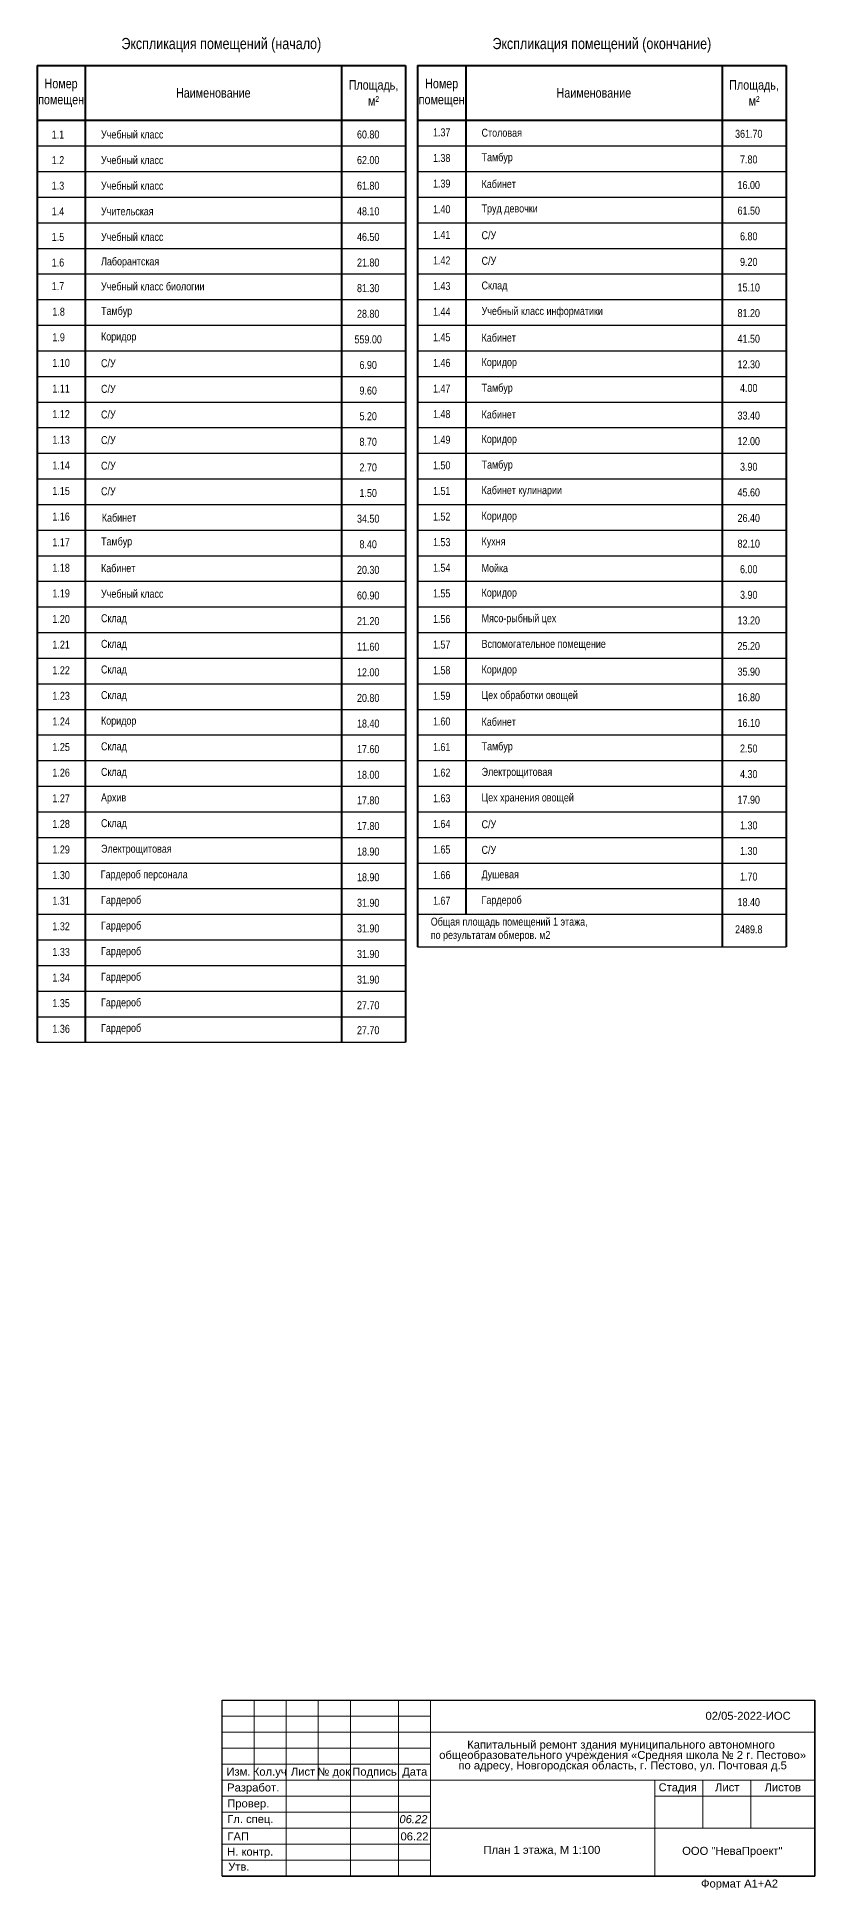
# Model space of a CAD drawing. Header units: metres. Extents: x 0 to 126, y 0 to 58.
# Drawn here: x 101.4 to 125.7, y 0.1 to 58 of the extents above; entities that cross this region are included whole.
import ezdxf
from ezdxf.enums import TextEntityAlignment as Align

# ---------------------------------------------------------------- set-up
doc = ezdxf.new("R2010")
doc.units = ezdxf.units.M
doc.linetypes.add('DGN Style 3', pattern=[499.525246, 356.803747, -142.721499])
doc.layers.add('Level 63', color=7, linetype='Continuous', lineweight=0)
for name, color, linetype in [('YOLO_STAMP', 1, 'Continuous'), ('YOLO_TABLE', 1, 'Continuous'), ('размеры оси', 163, 'Continuous')]:
    doc.layers.add(name, color=color, linetype=linetype)
doc.styles.add('_ТАБЛИЧНЫЙ(1-100)', font='arial.ttf', dxfattribs={"width": 0.8, "height": 300})
doc.styles.add('_ТЕКСТОВЫЙ', font='arial.ttf', dxfattribs={"width": 0.8})
doc.styles.add('Arial', font='ariali.ttf')
doc.styles.add('GOST 2.304', font='cs_gost2304.shx')
doc.styles.add('Style-Arial', font='arial.ttf')

msp = doc.modelspace()

# ---------------------------------------------------------------- linework, layer by layer
at = {"color": 0, "linetype": 'ByBlock', "lineweight": 40}
for p, q in [((101.395245, 57.084006), (112.895245, 57.084006)), ((101.395245, 57.084006), (101.395245, 26.571579)), ((102.895245, 57.084006), (102.895245, 26.571579)), ((110.895245, 57.084006), (110.895245, 26.571579)), ((112.895245, 57.084006), (112.895245, 26.571579)), ((113.273037, 57.084006), (124.773037, 57.084006)), ((113.273037, 57.084006), (113.273037, 29.555617)), ((114.773037, 57.084006), (114.773037, 30.571579)), ((122.773037, 57.084006), (122.773037, 29.555617)), ((124.773037, 57.084006), (124.773037, 29.555617)), ((101.395245, 55.371579), (112.895245, 55.371579)), ((113.273037, 55.371579), (124.773037, 55.371579))]:
    msp.add_line(p, q, dxfattribs=at)
at = {"color": 0, "linetype": 'ByBlock', "lineweight": -2}
for p, q in [((101.395245, 54.571579), (112.895245, 54.571579)), ((113.273037, 54.571579), (124.773037, 54.571579)), ((101.395245, 53.771579), (112.895245, 53.771579)), ((113.273037, 53.771579), (124.773037, 53.771579)), ((101.395245, 52.971579), (112.895245, 52.971579)), ((113.273037, 52.971579), (124.773037, 52.971579)), ((101.395245, 52.171579), (112.895245, 52.171579)), ((113.273037, 52.171579), (124.773037, 52.171579)), ((101.395245, 51.371579), (112.895245, 51.371579)), ((113.273037, 51.371579), (124.773037, 51.371579)), ((101.395245, 50.571579), (112.895245, 50.571579)), ((113.273037, 50.571579), (124.773037, 50.571579)), ((101.395245, 49.771579), (112.895245, 49.771579)), ((113.273037, 49.771579), (124.773037, 49.771579)), ((101.395245, 48.971579), (112.895245, 48.971579)), ((113.273037, 48.971579), (124.773037, 48.971579)), ((101.395245, 48.171579), (112.895245, 48.171579)), ((113.273037, 48.171579), (124.773037, 48.171579)), ((101.395245, 47.371579), (112.895245, 47.371579)), ((113.273037, 47.371579), (124.773037, 47.371579)), ((101.395245, 46.571579), (112.895245, 46.571579)), ((113.273037, 46.571579), (124.773037, 46.571579)), ((101.395245, 45.771579), (112.895245, 45.771579)), ((113.273037, 45.771579), (124.773037, 45.771579)), ((101.395245, 44.971579), (112.895245, 44.971579)), ((113.273037, 44.971579), (124.773037, 44.971579)), ((101.395245, 44.171579), (112.895245, 44.171579)), ((113.273037, 44.171579), (124.773037, 44.171579)), ((101.395245, 43.371579), (112.895245, 43.371579)), ((113.273037, 43.371579), (124.773037, 43.371579)), ((101.395245, 42.571579), (112.895245, 42.571579)), ((113.273037, 42.571579), (124.773037, 42.571579)), ((101.395245, 41.771579), (112.895245, 41.771579)), ((113.273037, 41.771579), (124.773037, 41.771579)), ((101.395245, 40.971579), (112.895245, 40.971579)), ((113.273037, 40.971579), (124.773037, 40.971579)), ((101.395245, 40.171579), (112.895245, 40.171579)), ((113.273037, 40.171579), (124.773037, 40.171579)), ((101.395245, 39.371579), (112.895245, 39.371579)), ((113.273037, 39.371579), (124.773037, 39.371579)), ((101.395245, 38.571579), (112.895245, 38.571579)), ((113.273037, 38.571579), (124.773037, 38.571579)), ((101.395245, 37.771579), (112.895245, 37.771579)), ((113.273037, 37.771579), (124.773037, 37.771579)), ((101.395245, 36.971579), (112.895245, 36.971579)), ((113.273037, 36.971579), (124.773037, 36.971579)), ((101.395245, 36.171579), (112.895245, 36.171579)), ((113.273037, 36.171579), (124.773037, 36.171579)), ((101.395245, 35.371579), (112.895245, 35.371579)), ((113.273037, 35.371579), (124.773037, 35.371579)), ((101.395245, 34.571579), (112.895245, 34.571579)), ((113.273037, 34.571579), (124.773037, 34.571579)), ((101.395245, 33.771579), (112.895245, 33.771579)), ((113.273037, 33.771579), (124.773037, 33.771579)), ((101.395245, 32.971579), (112.895245, 32.971579)), ((113.273037, 32.971579), (124.773037, 32.971579)), ((101.395245, 32.171579), (112.895245, 32.171579)), ((113.273037, 32.171579), (124.773037, 32.171579)), ((101.395245, 31.371579), (112.895245, 31.371579)), ((113.273037, 31.371579), (124.773037, 31.371579)), ((101.395245, 30.571579), (112.895245, 30.571579)), ((113.273037, 30.571579), (124.773037, 30.571579)), ((101.395245, 29.771579), (112.895245, 29.771579)), ((101.395245, 28.971579), (112.895245, 28.971579)), ((101.395245, 28.171579), (112.895245, 28.171579)), ((101.395245, 27.371579), (112.895245, 27.371579))]:
    msp.add_line(p, q, dxfattribs=at)
for p, q in [((125.672115, 0.526369), (125.672115, 6.026369)), ((107.172115, 0.526369), (125.672115, 0.526369))]:
    msp.add_line(p, q)
at = {"layer": 'Level 63', "color": 7, "linetype": 'Continuous', "lineweight": 13}
for p, q in [((107.172115, 6.026369), (125.672115, 6.026369)), ((107.172115, 6.026369), (107.172115, 0.526369)), ((108.172115, 6.026369), (108.172115, 3.526369)), ((109.172115, 6.026369), (109.172115, 0.526369)), ((110.172115, 6.026369), (110.172115, 3.526369)), ((111.172115, 6.026369), (111.172115, 0.526369)), ((112.672115, 6.026369), (112.672115, 0.526369)), ((113.672115, 6.026369), (113.672115, 0.526369)), ((113.672115, 5.026369), (125.672115, 5.026369)), ((107.172115, 4.026369), (113.672115, 4.026369)), ((107.172115, 3.526369), (113.672115, 3.526369)), ((113.672115, 3.526369), (125.672115, 3.526369)), ((120.672115, 3.026369), (125.672115, 3.026369)), ((113.672115, 2.026369), (125.672115, 2.026369))]:
    msp.add_line(p, q, dxfattribs=at)
at = {"layer": 'Level 63', "color": 7, "linetype": 'Continuous', "lineweight": 0}
for p, q in [((107.172115, 5.526369), (113.672115, 5.526369)), ((107.172115, 5.026369), (113.672115, 5.026369)), ((107.172115, 4.526369), (113.672115, 4.526369)), ((107.172115, 3.026369), (113.672115, 3.026369)), ((107.172115, 2.526369), (113.672115, 2.526369)), ((107.172115, 2.026369), (113.672115, 2.026369)), ((107.172115, 1.526369), (113.672115, 1.526369)), ((107.172115, 1.026369), (113.672115, 1.026369))]:
    msp.add_line(p, q, dxfattribs=at)
at = {"layer": 'Level 63', "color": 7, "linetype": 'Continuous', "lineweight": 13, "flags": 128}
for points in [[(120.672115, 3.526369), (120.672115, 0.526369)], [(122.172115, 3.526369), (122.172115, 2.026369)], [(123.672115, 3.526369), (123.672115, 2.026369)]]:
    msp.add_lwpolyline(points, dxfattribs=at)
at = {"layer": 'YOLO_STAMP'}
msp.add_lwpolyline([(107.172115, 6.026369), (125.672115, 6.026369), (125.672115, 0.526369), (107.172115, 0.526369)], close=True, dxfattribs=at)
at = {"layer": 'YOLO_TABLE'}
for points in [[(101.395245, 26.571579), (112.895245, 26.571579), (112.895245, 57.084006), (101.395245, 57.084006)], [(113.273037, 29.555617), (124.773037, 29.555617), (124.773037, 57.084006), (113.273037, 57.084006)]]:
    msp.add_lwpolyline(points, close=True, dxfattribs=at)
at = {"layer": 'размеры оси', "color": 7, "lineweight": 30}
for p, q in [((113.273037, 29.555617), (124.773037, 29.555617)), ((101.395245, 26.571579), (112.895245, 26.571579))]:
    msp.add_line(p, q, dxfattribs=at)

# ---------------------------------------------------------------- texts
at = {"color": 7, "linetype": 'Continuous', "lineweight": 0, "style": 'Style-Arial'}
msp.add_text('02/05-2022-ИОС', height=0.25, dxfattribs=at).set_placement((122.257989, 5.660277), align=Align.TOP_LEFT)
at = {"color": 18, "linetype": 'Continuous', "lineweight": 13, "true_color": 0x000000, "style": 'Arial'}
msp.add_text('06.22', height=0.25, dxfattribs=at).set_placement((113.140389, 2.430844), align=Align.TOP_CENTER)
at = {"color": 0, "linetype": 'ByBlock', "lineweight": -2, "attachment_point": 5}
for s, insert, char_height, width, style in [('Экспликация помещений (начало)', (107.145245, 57.717339), 0.35, 10.9, '_ТЕКСТОВЫЙ'), ('Экспликация помещений (окончание)', (119.023037, 57.717339), 0.35, 10.9, '_ТЕКСТОВЫЙ'), ('Номер помещен', (102.145245, 56.227793), 0.3, 1.3, '_ТАБЛИЧНЫЙ(1-100)'), ('Наименование', (106.895245, 56.227793), 0.3, 7.8, '_ТАБЛИЧНЫЙ(1-100)'), ('Площадь, м²', (111.895245, 56.227793), 0.3, 1.8, '_ТАБЛИЧНЫЙ(1-100)'), ('Номер помещен', (114.023037, 56.227793), 0.3, 1.3, '_ТАБЛИЧНЫЙ(1-100)'), ('Наименование', (118.773037, 56.227793), 0.3, 7.8, '_ТАБЛИЧНЫЙ(1-100)'), ('Площадь, м²', (123.773037, 56.227793), 0.3, 1.8, '_ТАБЛИЧНЫЙ(1-100)'), ('1.1', (102.047602, 54.928039), 0.25, 7.8, '_ТАБЛИЧНЫЙ(1-100)'), ('\\pxql;Учебный класс', (109.813862, 54.928039), 0.25, 12.84589456, '_ТАБЛИЧНЫЙ(1-100)'), ('60.80', (111.729169, 54.928039), 0.25, 7.8, '_ТАБЛИЧНЫЙ(1-100)'), ('\\pxql;1.37', (117.651316, 54.993351), 0.25, 7.8, '_ТАБЛИЧНЫЙ(1-100)'), ('\\pxql;Столовая', (121.691655, 54.981895), 0.25, 12.84589456, '_ТАБЛИЧНЫЙ(1-100)'), ('361.70', (123.606961, 54.948031), 0.25, 7.8, '_ТАБЛИЧНЫЙ(1-100)'), ('1.2', (102.047602, 54.128039), 0.25, 7.8, '_ТАБЛИЧНЫЙ(1-100)'), ('\\pxql;Учебный класс', (109.813862, 54.128039), 0.25, 12.84589456, '_ТАБЛИЧНЫЙ(1-100)'), ('62.00', (111.729169, 54.128039), 0.25, 7.8, '_ТАБЛИЧНЫЙ(1-100)'), ('\\pxql;1.38', (117.651316, 54.193351), 0.25, 7.8, '_ТАБЛИЧНЫЙ(1-100)'), ('\\pxql;Тамбур', (121.691655, 54.181895), 0.25, 12.84589456, '_ТАБЛИЧНЫЙ(1-100)'), ('7.80', (123.606961, 54.148031), 0.25, 7.8, '_ТАБЛИЧНЫЙ(1-100)'), ('1.3', (102.047602, 53.328039), 0.25, 7.8, '_ТАБЛИЧНЫЙ(1-100)'), ('\\pxql;Учебный класс', (109.813862, 53.328039), 0.25, 12.84589456, '_ТАБЛИЧНЫЙ(1-100)'), ('61.80', (111.729169, 53.328039), 0.25, 7.8, '_ТАБЛИЧНЫЙ(1-100)'), ('\\pxql;1.39', (117.651316, 53.393351), 0.25, 7.8, '_ТАБЛИЧНЫЙ(1-100)'), ('\\pxql;Кабинет', (121.691655, 53.381895), 0.25, 12.84589456, '_ТАБЛИЧНЫЙ(1-100)'), ('16.00', (123.606961, 53.348031), 0.25, 7.8, '_ТАБЛИЧНЫЙ(1-100)'), ('\\pxql;1.40', (117.651316, 52.593351), 0.25, 7.8, '_ТАБЛИЧНЫЙ(1-100)'), ('\\pxql;Труд девочки', (121.691655, 52.581895), 0.25, 12.84589456, '_ТАБЛИЧНЫЙ(1-100)'), ('61.50', (123.606961, 52.548031), 0.25, 7.8, '_ТАБЛИЧНЫЙ(1-100)'), ('1.4', (102.047602, 52.528039), 0.25, 7.8, '_ТАБЛИЧНЫЙ(1-100)'), ('\\pxql;Учительская', (109.813862, 52.528039), 0.25, 12.84589456, '_ТАБЛИЧНЫЙ(1-100)'), ('48.10', (111.729169, 52.528039), 0.25, 7.8, '_ТАБЛИЧНЫЙ(1-100)'), ('1.5', (102.047602, 51.728039), 0.25, 7.8, '_ТАБЛИЧНЫЙ(1-100)'), ('\\pxql;Учебный класс', (109.813862, 51.728039), 0.25, 12.84589456, '_ТАБЛИЧНЫЙ(1-100)'), ('46.50', (111.729169, 51.728039), 0.25, 7.8, '_ТАБЛИЧНЫЙ(1-100)'), ('\\pxql;1.41', (117.651316, 51.793351), 0.25, 7.8, '_ТАБЛИЧНЫЙ(1-100)'), ('\\pxql;С/У', (121.691655, 51.781895), 0.25, 12.84589456, '_ТАБЛИЧНЫЙ(1-100)'), ('6.80', (123.606961, 51.748031), 0.25, 7.8, '_ТАБЛИЧНЫЙ(1-100)'), ('1.6', (102.047602, 50.928039), 0.25, 7.8, '_ТАБЛИЧНЫЙ(1-100)'), ('\\pxql;Лаборантская', (109.813862, 50.928039), 0.25, 12.84589456, '_ТАБЛИЧНЫЙ(1-100)'), ('21.80', (111.729169, 50.928039), 0.25, 7.8, '_ТАБЛИЧНЫЙ(1-100)'), ('\\pxql;1.42', (117.651316, 50.993351), 0.25, 7.8, '_ТАБЛИЧНЫЙ(1-100)'), ('\\pxql;С/У', (121.691655, 50.981895), 0.25, 12.84589456, '_ТАБЛИЧНЫЙ(1-100)'), ('9.20', (123.606961, 50.948031), 0.25, 7.8, '_ТАБЛИЧНЫЙ(1-100)'), ('1.7', (102.047602, 50.193351), 0.25, 7.8, '_ТАБЛИЧНЫЙ(1-100)'), ('\\pxql;Учебный класс биологии', (109.813862, 50.181895), 0.25, 12.84589456, '_ТАБЛИЧНЫЙ(1-100)'), ('81.30', (111.729169, 50.128039), 0.25, 7.8, '_ТАБЛИЧНЫЙ(1-100)'), ('\\pxql;1.43', (117.651316, 50.193351), 0.25, 7.8, '_ТАБЛИЧНЫЙ(1-100)'), ('\\pxql;Склад', (121.691655, 50.177877), 0.25, 12.84589456, '_ТАБЛИЧНЫЙ(1-100)'), ('15.10', (123.606961, 50.148031), 0.25, 7.8, '_ТАБЛИЧНЫЙ(1-100)'), ('\\pxql;1.8', (105.773524, 49.393351), 0.25, 7.8, '_ТАБЛИЧНЫЙ(1-100)'), ('\\pxql;Тамбур', (109.813862, 49.381895), 0.25, 12.84589456, '_ТАБЛИЧНЫЙ(1-100)'), ('28.80', (111.729169, 49.328039), 0.25, 7.8, '_ТАБЛИЧНЫЙ(1-100)'), ('\\pxql;1.44', (117.651316, 49.393351), 0.25, 7.8, '_ТАБЛИЧНЫЙ(1-100)'), ('\\pxql;Учебный класс информатики', (121.691655, 49.377877), 0.25, 12.84589456, '_ТАБЛИЧНЫЙ(1-100)'), ('81.20', (123.606961, 49.348031), 0.25, 7.8, '_ТАБЛИЧНЫЙ(1-100)'), ('\\pxql;1.9', (105.773524, 48.593351), 0.25, 7.8, '_ТАБЛИЧНЫЙ(1-100)'), ('\\pxql;Коридор', (107.14308, 48.581895), 0.25, 7.50432998, '_ТАБЛИЧНЫЙ(1-100)'), ('559.00', (111.729169, 48.528039), 0.25, 7.8, '_ТАБЛИЧНЫЙ(1-100)'), ('\\pxql;1.45', (117.651316, 48.593351), 0.25, 7.8, '_ТАБЛИЧНЫЙ(1-100)'), ('\\pxql;Кабинет', (121.691655, 48.581895), 0.25, 12.84589456, '_ТАБЛИЧНЫЙ(1-100)'), ('41.50', (123.606961, 48.548031), 0.25, 7.8, '_ТАБЛИЧНЫЙ(1-100)'), ('\\pxql;1.10', (105.773524, 47.793351), 0.25, 7.8, '_ТАБЛИЧНЫЙ(1-100)'), ('\\pxql;С/У', (109.813862, 47.781895), 0.25, 12.84589456, '_ТАБЛИЧНЫЙ(1-100)'), ('6.90', (111.729169, 47.728039), 0.25, 7.8, '_ТАБЛИЧНЫЙ(1-100)'), ('\\pxql;1.46', (117.651316, 47.793351), 0.25, 7.8, '_ТАБЛИЧНЫЙ(1-100)'), ('\\pxql;Коридор', (121.691655, 47.781895), 0.25, 12.84589456, '_ТАБЛИЧНЫЙ(1-100)'), ('12.30', (123.606961, 47.748031), 0.25, 7.8, '_ТАБЛИЧНЫЙ(1-100)'), ('\\pxql;1.11', (105.773524, 46.993351), 0.25, 7.8, '_ТАБЛИЧНЫЙ(1-100)'), ('\\pxql;С/У', (109.813862, 46.981895), 0.25, 12.84589456, '_ТАБЛИЧНЫЙ(1-100)'), ('9.60', (111.729169, 46.928039), 0.25, 7.8, '_ТАБЛИЧНЫЙ(1-100)'), ('\\pxql;1.47', (117.651316, 46.993351), 0.25, 7.8, '_ТАБЛИЧНЫЙ(1-100)'), ('\\pxql;Тамбур', (121.691655, 46.981895), 0.25, 12.84589456, '_ТАБЛИЧНЫЙ(1-100)'), ('4.00', (123.606961, 47.00875), 0.25, 7.8, '_ТАБЛИЧНЫЙ(1-100)'), ('\\pxql;1.12', (105.773524, 46.193351), 0.25, 7.8, '_ТАБЛИЧНЫЙ(1-100)'), ('\\pxql;С/У', (109.813862, 46.181895), 0.25, 12.84589456, '_ТАБЛИЧНЫЙ(1-100)'), ('\\pxql;1.48', (117.651316, 46.193351), 0.25, 7.8, '_ТАБЛИЧНЫЙ(1-100)'), ('\\pxql;Кабинет', (121.691655, 46.181895), 0.25, 12.84589456, '_ТАБЛИЧНЫЙ(1-100)'), ('5.20', (111.729169, 46.128039), 0.25, 7.8, '_ТАБЛИЧНЫЙ(1-100)'), ('33.40', (123.606961, 46.148031), 0.25, 7.8, '_ТАБЛИЧНЫЙ(1-100)'), ('\\pxql;1.13', (105.773524, 45.393351), 0.25, 7.8, '_ТАБЛИЧНЫЙ(1-100)'), ('\\pxql;С/У', (109.813862, 45.381895), 0.25, 12.84589456, '_ТАБЛИЧНЫЙ(1-100)'), ('8.70', (111.729169, 45.328039), 0.25, 7.8, '_ТАБЛИЧНЫЙ(1-100)'), ('\\pxql;1.49', (117.651316, 45.393351), 0.25, 7.8, '_ТАБЛИЧНЫЙ(1-100)'), ('\\pxql;Коридор', (121.691655, 45.381895), 0.25, 12.84589456, '_ТАБЛИЧНЫЙ(1-100)'), ('12.00', (123.606961, 45.348031), 0.25, 7.8, '_ТАБЛИЧНЫЙ(1-100)'), ('\\pxql;1.14', (105.773524, 44.593351), 0.25, 7.8, '_ТАБЛИЧНЫЙ(1-100)'), ('\\pxql;С/У', (109.813862, 44.581895), 0.25, 12.84589456, '_ТАБЛИЧНЫЙ(1-100)'), ('2.70', (111.729169, 44.528039), 0.25, 7.8, '_ТАБЛИЧНЫЙ(1-100)'), ('\\pxql;1.50', (117.651316, 44.593351), 0.25, 7.8, '_ТАБЛИЧНЫЙ(1-100)'), ('\\pxql;Тамбур', (121.691655, 44.581895), 0.25, 12.84589456, '_ТАБЛИЧНЫЙ(1-100)'), ('3.90', (123.606961, 44.548031), 0.25, 7.8, '_ТАБЛИЧНЫЙ(1-100)'), ('\\pxql;1.15', (105.773524, 43.793351), 0.25, 7.8, '_ТАБЛИЧНЫЙ(1-100)'), ('\\pxql;С/У', (109.813862, 43.781895), 0.25, 12.84589456, '_ТАБЛИЧНЫЙ(1-100)'), ('1.50', (111.729169, 43.728039), 0.25, 7.8, '_ТАБЛИЧНЫЙ(1-100)'), ('\\pxql;1.51', (117.651316, 43.793351), 0.25, 7.8, '_ТАБЛИЧНЫЙ(1-100)'), ('\\pxql;Кабинет кулинарии', (121.691655, 43.781895), 0.25, 12.84589456, '_ТАБЛИЧНЫЙ(1-100)'), ('45.60', (123.606961, 43.748031), 0.25, 7.8, '_ТАБЛИЧНЫЙ(1-100)'), ('\\pxql;1.16', (105.773524, 42.993351), 0.25, 7.8, '_ТАБЛИЧНЫЙ(1-100)'), ('\\H1x;\\W0.8;Кабинет', (103.951437, 42.959934), 0.25, 12.84589456, '_ТАБЛИЧНЫЙ(1-100)'), ('34.50', (111.729169, 42.928039), 0.25, 7.8, '_ТАБЛИЧНЫЙ(1-100)'), ('\\pxql;1.52', (117.651316, 42.993351), 0.25, 7.8, '_ТАБЛИЧНЫЙ(1-100)'), ('\\pxql;Коридор', (121.691655, 42.981895), 0.25, 12.84589456, '_ТАБЛИЧНЫЙ(1-100)'), ('26.40', (123.606961, 42.948031), 0.25, 7.8, '_ТАБЛИЧНЫЙ(1-100)'), ('\\pxql;1.17', (105.773524, 42.193351), 0.25, 7.8, '_ТАБЛИЧНЫЙ(1-100)'), ('\\pxql;Тамбур', (109.813862, 42.181895), 0.25, 12.84589456, '_ТАБЛИЧНЫЙ(1-100)'), ('8.40', (111.729169, 42.128039), 0.25, 7.8, '_ТАБЛИЧНЫЙ(1-100)'), ('\\pxql;1.53', (117.651316, 42.193351), 0.25, 7.8, '_ТАБЛИЧНЫЙ(1-100)'), ('\\pxql;Кухня', (121.691655, 42.181895), 0.25, 12.84589456, '_ТАБЛИЧНЫЙ(1-100)'), ('82.10', (123.606961, 42.148031), 0.25, 7.8, '_ТАБЛИЧНЫЙ(1-100)'), ('\\pxql;1.18', (105.773524, 41.393351), 0.25, 7.8, '_ТАБЛИЧНЫЙ(1-100)'), ('\\pxql;Кабинет', (109.813862, 41.381895), 0.25, 12.84589456, '_ТАБЛИЧНЫЙ(1-100)'), ('20.30', (111.729169, 41.328039), 0.25, 7.8, '_ТАБЛИЧНЫЙ(1-100)'), ('\\pxql;1.54', (117.651316, 41.393351), 0.25, 7.8, '_ТАБЛИЧНЫЙ(1-100)'), ('\\pxql;Мойка', (121.691655, 41.381895), 0.25, 12.84589456, '_ТАБЛИЧНЫЙ(1-100)'), ('6.00', (123.606961, 41.348031), 0.25, 7.8, '_ТАБЛИЧНЫЙ(1-100)'), ('\\pxql;1.19', (105.773524, 40.593351), 0.25, 7.8, '_ТАБЛИЧНЫЙ(1-100)'), ('\\pxql;Учебный класс', (109.813862, 40.581895), 0.25, 12.84589456, '_ТАБЛИЧНЫЙ(1-100)'), ('60.90', (111.729169, 40.528039), 0.25, 7.8, '_ТАБЛИЧНЫЙ(1-100)'), ('\\pxql;1.55', (117.651316, 40.593351), 0.25, 7.8, '_ТАБЛИЧНЫЙ(1-100)'), ('\\pxql;Коридор', (121.691655, 40.581895), 0.25, 12.84589456, '_ТАБЛИЧНЫЙ(1-100)'), ('3.90', (123.606961, 40.548031), 0.25, 7.8, '_ТАБЛИЧНЫЙ(1-100)'), ('\\pxql;Склад', (109.813862, 39.781895), 0.25, 12.84589456, '_ТАБЛИЧНЫЙ(1-100)'), ('\\pxql;Мясо-рыбный цех', (121.691655, 39.781895), 0.25, 12.84589456, '_ТАБЛИЧНЫЙ(1-100)'), ('\\pxql;1.20', (105.773524, 39.793351), 0.25, 7.8, '_ТАБЛИЧНЫЙ(1-100)'), ('21.20', (111.729169, 39.728039), 0.25, 7.8, '_ТАБЛИЧНЫЙ(1-100)'), ('\\pxql;1.56', (117.651316, 39.793351), 0.25, 7.8, '_ТАБЛИЧНЫЙ(1-100)'), ('13.20', (123.606961, 39.748031), 0.25, 7.8, '_ТАБЛИЧНЫЙ(1-100)'), ('\\pxql;1.21', (105.773524, 38.993351), 0.25, 7.8, '_ТАБЛИЧНЫЙ(1-100)'), ('\\pxql;Склад', (109.813862, 38.981895), 0.25, 12.84589456, '_ТАБЛИЧНЫЙ(1-100)'), ('11.60', (111.729169, 38.928039), 0.25, 7.8, '_ТАБЛИЧНЫЙ(1-100)'), ('\\pxql;1.57', (117.651316, 38.993351), 0.25, 7.8, '_ТАБЛИЧНЫЙ(1-100)'), ('\\pxql;Вспомогательное помещение', (121.691655, 38.981895), 0.25, 12.84589456, '_ТАБЛИЧНЫЙ(1-100)'), ('25.20', (123.606961, 38.948031), 0.25, 7.8, '_ТАБЛИЧНЫЙ(1-100)'), ('\\pxql;1.22', (105.773524, 38.193351), 0.25, 7.8, '_ТАБЛИЧНЫЙ(1-100)'), ('\\pxql;Склад', (109.813862, 38.181895), 0.25, 12.84589456, '_ТАБЛИЧНЫЙ(1-100)'), ('12.00', (111.729169, 38.128039), 0.25, 7.8, '_ТАБЛИЧНЫЙ(1-100)'), ('\\pxql;1.58', (117.651316, 38.193351), 0.25, 7.8, '_ТАБЛИЧНЫЙ(1-100)'), ('\\pxql;Коридор', (121.691655, 38.181895), 0.25, 12.84589456, '_ТАБЛИЧНЫЙ(1-100)'), ('35.90', (123.606961, 38.148031), 0.25, 7.8, '_ТАБЛИЧНЫЙ(1-100)'), ('\\pxql;1.23', (105.773524, 37.393351), 0.25, 7.8, '_ТАБЛИЧНЫЙ(1-100)'), ('\\pxql;Склад', (109.813862, 37.381895), 0.25, 12.84589456, '_ТАБЛИЧНЫЙ(1-100)'), ('20.80', (111.729169, 37.328039), 0.25, 7.8, '_ТАБЛИЧНЫЙ(1-100)'), ('\\pxql;1.59', (117.651316, 37.393351), 0.25, 7.8, '_ТАБЛИЧНЫЙ(1-100)'), ('\\pxql;Цех обработки овощей', (121.691655, 37.381895), 0.25, 12.84589456, '_ТАБЛИЧНЫЙ(1-100)'), ('16.80', (123.606961, 37.348031), 0.25, 7.8, '_ТАБЛИЧНЫЙ(1-100)'), ('\\pxql;1.24', (105.773524, 36.593351), 0.25, 7.8, '_ТАБЛИЧНЫЙ(1-100)'), ('\\pxql;Коридор', (109.813862, 36.581895), 0.25, 12.84589456, '_ТАБЛИЧНЫЙ(1-100)'), ('18.40', (111.729169, 36.528039), 0.25, 7.8, '_ТАБЛИЧНЫЙ(1-100)'), ('\\pxql;1.60', (117.651316, 36.593351), 0.25, 7.8, '_ТАБЛИЧНЫЙ(1-100)'), ('\\pxql;Кабинет', (121.691655, 36.581895), 0.25, 12.84589456, '_ТАБЛИЧНЫЙ(1-100)'), ('16.10', (123.606961, 36.548031), 0.25, 7.8, '_ТАБЛИЧНЫЙ(1-100)'), ('\\pxql;1.25', (105.773524, 35.793351), 0.25, 7.8, '_ТАБЛИЧНЫЙ(1-100)'), ('\\pxql;Склад', (109.813862, 35.781895), 0.25, 12.84589456, '_ТАБЛИЧНЫЙ(1-100)'), ('\\pxql;1.61', (117.651316, 35.793351), 0.25, 7.8, '_ТАБЛИЧНЫЙ(1-100)'), ('\\pxql;Тамбур', (121.691655, 35.781895), 0.25, 12.84589456, '_ТАБЛИЧНЫЙ(1-100)'), ('17.60', (111.729169, 35.728039), 0.25, 7.8, '_ТАБЛИЧНЫЙ(1-100)'), ('2.50', (123.606961, 35.748031), 0.25, 7.8, '_ТАБЛИЧНЫЙ(1-100)'), ('\\pxql;1.26', (105.773524, 34.993351), 0.25, 7.8, '_ТАБЛИЧНЫЙ(1-100)'), ('\\pxql;Склад', (109.813862, 34.981895), 0.25, 12.84589456, '_ТАБЛИЧНЫЙ(1-100)'), ('18.00', (111.729169, 34.928039), 0.25, 7.8, '_ТАБЛИЧНЫЙ(1-100)'), ('\\pxql;1.62', (117.651316, 34.993351), 0.25, 7.8, '_ТАБЛИЧНЫЙ(1-100)'), ('\\pxql;Электрощитовая', (121.691655, 34.981895), 0.25, 12.84589456, '_ТАБЛИЧНЫЙ(1-100)'), ('4.30', (123.606961, 34.948031), 0.25, 7.8, '_ТАБЛИЧНЫЙ(1-100)'), ('\\pxql;1.27', (105.773524, 34.193351), 0.25, 7.8, '_ТАБЛИЧНЫЙ(1-100)'), ('\\pxql;Архив', (109.813862, 34.181895), 0.25, 12.84589456, '_ТАБЛИЧНЫЙ(1-100)'), ('17.80', (111.729169, 34.128039), 0.25, 7.8, '_ТАБЛИЧНЫЙ(1-100)'), ('\\pxql;1.63', (117.651316, 34.193351), 0.25, 7.8, '_ТАБЛИЧНЫЙ(1-100)'), ('\\pxql;Цех хранения овощей', (121.691655, 34.181895), 0.25, 12.84589456, '_ТАБЛИЧНЫЙ(1-100)'), ('17.90', (123.606961, 34.148031), 0.25, 7.8, '_ТАБЛИЧНЫЙ(1-100)'), ('\\pxql;1.28', (105.773524, 33.393351), 0.25, 7.8, '_ТАБЛИЧНЫЙ(1-100)'), ('\\pxql;Склад', (109.813862, 33.381895), 0.25, 12.84589456, '_ТАБЛИЧНЫЙ(1-100)'), ('17.80', (111.729169, 33.328039), 0.25, 7.8, '_ТАБЛИЧНЫЙ(1-100)'), ('\\pxql;1.64', (117.651316, 33.393351), 0.25, 7.8, '_ТАБЛИЧНЫЙ(1-100)'), ('\\pxql;С/У', (121.691655, 33.381895), 0.25, 12.84589456, '_ТАБЛИЧНЫЙ(1-100)'), ('1.30', (123.606961, 33.348031), 0.25, 7.8, '_ТАБЛИЧНЫЙ(1-100)'), ('\\pxql;1.29', (105.773524, 32.593351), 0.25, 7.8, '_ТАБЛИЧНЫЙ(1-100)'), ('\\pxql;Электрощитовая', (109.813862, 32.581895), 0.25, 12.84589456, '_ТАБЛИЧНЫЙ(1-100)'), ('18.90', (111.729169, 32.528039), 0.25, 7.8, '_ТАБЛИЧНЫЙ(1-100)'), ('\\pxql;1.65', (117.651316, 32.593351), 0.25, 7.8, '_ТАБЛИЧНЫЙ(1-100)'), ('\\pxql;С/У', (121.691655, 32.581895), 0.25, 12.84589456, '_ТАБЛИЧНЫЙ(1-100)'), ('1.30', (123.606961, 32.548031), 0.25, 7.8, '_ТАБЛИЧНЫЙ(1-100)'), ('\\pxql;1.30', (105.773524, 31.793351), 0.25, 7.8, '_ТАБЛИЧНЫЙ(1-100)'), ('\\pxql;Гардероб персонала', (109.804973, 31.781895), 0.25, 12.84589456, '_ТАБЛИЧНЫЙ(1-100)'), ('18.90', (111.729169, 31.728039), 0.25, 7.8, '_ТАБЛИЧНЫЙ(1-100)'), ('\\pxql;1.66', (117.651316, 31.793351), 0.25, 7.8, '_ТАБЛИЧНЫЙ(1-100)'), ('\\pxql;Душевая', (121.691655, 31.781895), 0.25, 12.84589456, '_ТАБЛИЧНЫЙ(1-100)'), ('1.70', (123.606961, 31.748031), 0.25, 7.8, '_ТАБЛИЧНЫЙ(1-100)'), ('\\pxql;1.31', (105.773524, 30.993351), 0.25, 7.8, '_ТАБЛИЧНЫЙ(1-100)'), ('\\pxql;Гардероб', (109.813862, 30.981895), 0.25, 12.84589456, '_ТАБЛИЧНЫЙ(1-100)'), ('31.90', (111.729169, 30.928039), 0.25, 7.8, '_ТАБЛИЧНЫЙ(1-100)'), ('\\pxql;1.67', (117.651316, 30.993351), 0.25, 7.8, '_ТАБЛИЧНЫЙ(1-100)'), ('\\pxql;Гардероб', (121.691655, 30.981895), 0.25, 12.84589456, '_ТАБЛИЧНЫЙ(1-100)'), ('18.40', (123.606961, 30.948031), 0.25, 7.8, '_ТАБЛИЧНЫЙ(1-100)'), ('\\pxql;1.32', (105.773524, 30.193351), 0.25, 7.8, '_ТАБЛИЧНЫЙ(1-100)'), ('\\pxql;Гардероб', (109.813862, 30.181895), 0.25, 12.84589456, '_ТАБЛИЧНЫЙ(1-100)'), ('31.90', (111.729169, 30.128039), 0.25, 7.8, '_ТАБЛИЧНЫЙ(1-100)'), ('\\pxql;Общая площадь помещений 1 этажа, \\Pпо результатам обмеров. м2', (120.105327, 30.094898), 0.25, 12.84589456, '_ТАБЛИЧНЫЙ(1-100)'), ('2489.8', (123.606961, 30.098804), 0.25, 7.8, '_ТАБЛИЧНЫЙ(1-100)'), ('\\pxql;1.33', (105.773524, 29.393351), 0.25, 7.8, '_ТАБЛИЧНЫЙ(1-100)'), ('\\pxql;Гардероб', (109.813862, 29.381895), 0.25, 12.84589456, '_ТАБЛИЧНЫЙ(1-100)'), ('31.90', (111.729169, 29.328039), 0.25, 7.8, '_ТАБЛИЧНЫЙ(1-100)'), ('\\pxql;1.34', (105.773524, 28.593351), 0.25, 7.8, '_ТАБЛИЧНЫЙ(1-100)'), ('\\pxql;Гардероб', (109.813862, 28.581895), 0.25, 12.84589456, '_ТАБЛИЧНЫЙ(1-100)'), ('31.90', (111.729169, 28.528039), 0.25, 7.8, '_ТАБЛИЧНЫЙ(1-100)'), ('\\pxql;1.35', (105.773524, 27.793351), 0.25, 7.8, '_ТАБЛИЧНЫЙ(1-100)'), ('\\pxql;Гардероб', (109.813862, 27.781895), 0.25, 12.84589456, '_ТАБЛИЧНЫЙ(1-100)'), ('27.70', (111.729169, 27.728039), 0.25, 7.8, '_ТАБЛИЧНЫЙ(1-100)'), ('\\pxql;1.36', (105.773524, 26.993351), 0.25, 7.8, '_ТАБЛИЧНЫЙ(1-100)'), ('\\pxql;Гардероб', (109.813862, 26.981895), 0.25, 12.84589456, '_ТАБЛИЧНЫЙ(1-100)'), ('27.70', (111.729169, 26.948031), 0.25, 7.8, '_ТАБЛИЧНЫЙ(1-100)')]:
    msp.add_mtext(s, dxfattribs=dict(at, insert=insert, char_height=char_height, width=width, style=style))
at = {"color": 18, "linetype": 'DGN Style 3', "lineweight": 0, "true_color": 0x000000, "insert": (119.622259, 4.760331), "char_height": 0.25, "attachment_point": 2, "line_spacing_factor": 0.776524, "style": 'Style-Arial'}
msp.add_mtext('Капитальный ремонт здания муниципального автономного\\P общеобразовательного учреждения «Средняя школа № 2 г. Пестово»\\P по адресу, Новгородская область, г. Пестово, ул. Почтовая д.5\\P', dxfattribs=at)
at = {"color": 7, "linetype": 'Continuous', "lineweight": 30, "insert": (112.738443, 1.892598), "char_height": 0.25, "attachment_point": 1, "line_spacing_factor": 0.72, "style": 'GOST 2.304'}
msp.add_mtext('{\\fArial|b0|i0|c204|p39;06.22}', dxfattribs=at)
at = {"color": 7, "linetype": 'Continuous', "lineweight": 13, "insert": (117.151907, 1.471952), "char_height": 0.25, "attachment_point": 2, "line_spacing_factor": 0.6, "style": 'Style-Arial'}
msp.add_mtext('План 1 этажа, М 1:100', dxfattribs=at)
at = {"layer": 'Level 63', "color": 7, "linetype": 'Continuous', "lineweight": 0, "style": 'Style-Arial'}
for s, p in [('Изм.', (107.679163, 3.791379)), ('Кол.уч', (108.656483, 3.791379)), ('Лист', (109.694881, 3.791379)), ('№ док', (110.653782, 3.791379)), ('Подпись', (111.927781, 3.791379)), ('Дата', (113.183259, 3.791379)), ('Разработ.', (108.141061, 3.295417)), ('Провер.', (107.986424, 2.797686)), ('Стадия', (121.39056, 3.301379)), ('Лист', (122.934881, 3.301379)), ('Листов', (124.668372, 3.301379)), ('Гл. спец.', (108.052697, 2.310456)), ('ГАП', (107.673309, 1.768952)), ('Н. контр.', (108.047596, 1.291379)), ('ООО "НеваПроект"', (123.09506, 1.315868)), ('Утв.', (107.691648, 0.824569)), ('Формат А1+A2', (123.319476, 0.295598))]:
    msp.add_text(s, height=0.25, dxfattribs=at).set_placement(p, align=Align.MIDDLE_CENTER)

doc.saveas('drawing.dxf')
